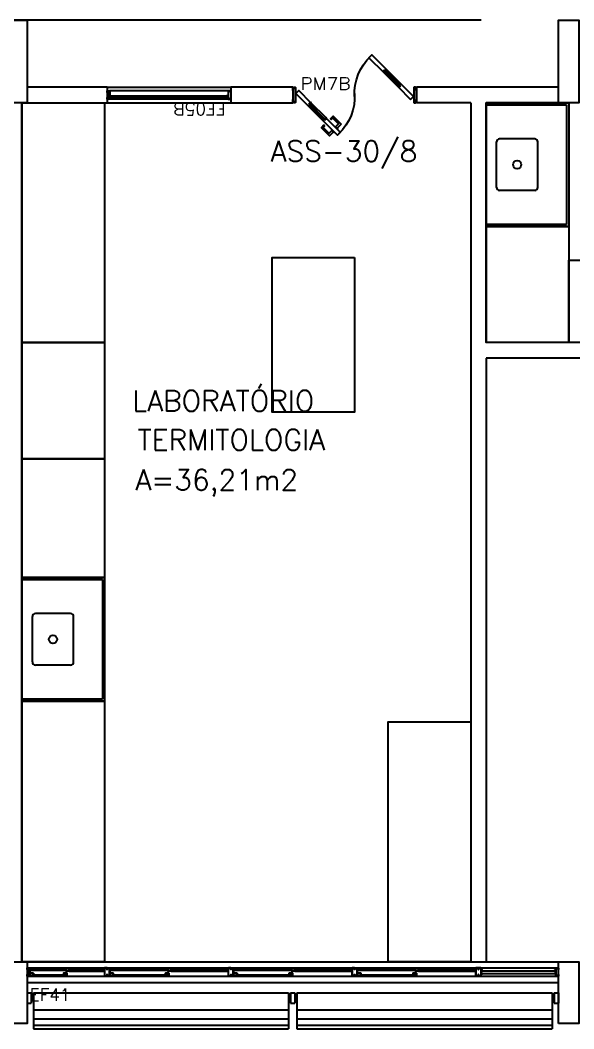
# Model space of a CAD drawing. Header units: millimetres. Extents: x 2046 to 2564, y 885 to 1120.
# Drawn here: x 2253.64 to 2259.01, y 921.6 to 931.38 of the extents above; entities that cross this region are included whole.
import ezdxf

# ---------------------------------------------------------------- set-up
doc = ezdxf.new("R2010")
doc.units = ezdxf.units.MM
doc.header["$LTSCALE"] = 10
doc.linetypes.add('HIDDEN', pattern=[0.375, 0.25, -0.125])
for name, color, linetype in [('AR-ALV', 2, 'Continuous'), ('AR-BANCADAS', 1, 'Continuous'), ('AR-BRISES', 2, 'Continuous'), ('AR-ESQ', 1, 'Continuous'), ('AR-ESTC', 3, 'Continuous'), ('AR-PEITORIL', 1, 'Continuous'), ('AR-PORTA', 1, 'Continuous'), ('AR-PROJ', 1, 'HIDDEN'), ('BC- VISTA', 1, 'Continuous'), ('BC-CUBA', 1, 'Continuous'), ('BR-LINHAS', 1, 'Continuous'), ('BR-MONTANTE', 242, 'Continuous'), ('BR-PAINEL', 1, 'Continuous'), ('BR-SUPORTE', 1, 'Continuous'), ('coz1', 1, 'Continuous'), ('DT-ESQ-CHAPA DOBRADA-V', 2, 'Continuous'), ('DT-ESQ-MARCO-V', 1, 'Continuous'), ('DT-ESQ-PERFIL CADEIRA-C', 2, 'Continuous'), ('DT-ESQ-PERFIL CADEIRA-V', 1, 'Continuous'), ('DT-ESQ-PERFIL U-C', 2, 'Continuous'), ('DT-ESQ-PERFIL U-V', 1, 'Continuous'), ('DT-ESQ-VENEZIANA-C', 1, 'Continuous'), ('DT-ESQ-VENEZIANA-V', 1, 'Continuous'), ('DT-ESQ-VIDRO-C', 2, 'Continuous'), ('DT-TXTESQ', 2, 'Continuous'), ('DT-TXTMOD', 1, 'Continuous'), ('ENDEREÇO', 2, 'Continuous'), ('maçaneta', 1, 'Continuous'), ('mov', 1, 'Continuous'), ('PM-PERFIL U-C', 2, 'Continuous'), ('PM-TXT', 2, 'Continuous'), ('PM-VIDRO', 2, 'Continuous'), ('pm1', 2, 'Continuous'), ('pm2', 1, 'Continuous'), ('TEXTO', 2, 'Continuous'), ('Área', 2, 'Continuous')]:
    doc.layers.add(name, color=color, linetype=linetype)
doc.styles.add('S10', font='simplex.shx', dxfattribs={"height": 0.1})
doc.styles.add('S12', font='simplex.shx', dxfattribs={"width": 1.1, "height": 0.12})
doc.styles.add('UNB-100', font='simplex.shx', dxfattribs={"height": 0.2})
doc.styles.add('UNB1-100', font='simplex.shx', dxfattribs={"height": 0.2})

# ---------------------------------------------------------------- blocks, each defined once
blk = doc.blocks.new('BR-MODULO1')
at = {"layer": 'BR-LINHAS'}
for p, q in [((0.06, -0.2648), (2.535, -0.2648)), ((2.615, -0.2648), (5.09, -0.2648)), ((0.06, -0.3524), (2.535, -0.3524)), ((2.615, -0.3524), (5.09, -0.3524)), ((0.06, -0.4147), (2.535, -0.4147)), ((2.615, -0.4147), (5.09, -0.4147))]:
    blk.add_line(p, q, dxfattribs=at)
at = {"layer": 'BR-MONTANTE'}
for p, q in [((0, -0.1), (0, -0.2)), ((0, -0.1), (0.04, -0.1)), ((0.04, -0.1), (0.04, -0.2)), ((2.5547, -0.1), (2.5947, -0.1)), ((2.5547, -0.1), (2.5547, -0.2)), ((2.5947, -0.1), (2.5947, -0.2)), ((5.11, -0.1), (5.11, -0.2)), ((5.11, -0.1), (5.15, -0.1)), ((5.15, -0.1), (5.15, -0.2)), ((0, -0.2), (0.04, -0.2)), ((2.5547, -0.2), (2.5947, -0.2)), ((5.11, -0.2), (5.15, -0.2))]:
    blk.add_line(p, q, dxfattribs=at)
at = {"layer": 'BR-PAINEL'}
for p, q in [((0.06, -0.1), (2.535, -0.1)), ((0.06, -0.1), (0.06, -0.45)), ((2.535, -0.1), (2.535, -0.45)), ((2.615, -0.1), (2.615, -0.45)), ((2.615, -0.1), (5.09, -0.1)), ((5.09, -0.1), (5.09, -0.45)), ((0.06, -0.45), (2.535, -0.45)), ((2.615, -0.45), (5.09, -0.45))]:
    blk.add_line(p, q, dxfattribs=at)
at = {"layer": 'BR-SUPORTE'}
for p, q in [((0.04, -0.14), (0.06, -0.14)), ((0.04, -0.16), (0.06, -0.16)), ((0.05, -0.14), (0.05, -0.16)), ((2.5347, -0.14), (2.5547, -0.14)), ((2.5347, -0.16), (2.5547, -0.16)), ((2.5447, -0.14), (2.5447, -0.16)), ((2.6147, -0.14), (2.5947, -0.14)), ((2.6147, -0.16), (2.5947, -0.16)), ((2.6047, -0.14), (2.6047, -0.16)), ((5.09, -0.14), (5.11, -0.14)), ((5.09, -0.16), (5.11, -0.16)), ((5.1, -0.14), (5.1, -0.16))]:
    blk.add_line(p, q, dxfattribs=at)
blk = doc.blocks.new('EF05B-P')
at = {"layer": 'DT-ESQ-CHAPA DOBRADA-V', "ltscale": 0.1}
blk.add_line((1.16, -0.067), (0.04, -0.067), dxfattribs=at)
at = {"layer": 'DT-ESQ-MARCO-V', "ltscale": 0.1}
for p, q in [((0.0235, -0.035), (1.1765, -0.035)), ((0.0235, -0.115), (1.1765, -0.115))]:
    blk.add_line(p, q, dxfattribs=at)
at = {"layer": 'DT-ESQ-PERFIL U-C', "ltscale": 0.1}
for points in [[(0.025, -0.0655), (0.025, -0.0655, 0.414214), (0.0235, -0.067), (0.0235, -0.1135), (0.0015, -0.1135), (0.0015, -0.1), (0, -0.1), (0, -0.1135, 0.414214), (0.0015, -0.115), (0.0235, -0.115, 0.414214), (0.025, -0.1135), (0.025, -0.067), (0.04, -0.067, 1), (0.04, -0.064), (0.025, -0.064), (0.025, -0.0365, 0.414214), (0.0235, -0.035), (0.0015, -0.035, 0.414214), (0, -0.0365), (0, -0.05), (0.0015, -0.05), (0.0015, -0.0365), (0.0235, -0.0365), (0.0235, -0.064, 0.414214), (0.025, -0.0655), (0.04, -0.0655)], [(1.175, -0.0655), (1.175, -0.0655, -0.414214), (1.1765, -0.067), (1.1765, -0.1135), (1.1985, -0.1135), (1.1985, -0.1), (1.2, -0.1), (1.2, -0.1135, -0.414214), (1.1985, -0.115), (1.1765, -0.115, -0.414214), (1.175, -0.1135), (1.175, -0.067), (1.16, -0.067, -1), (1.16, -0.064), (1.175, -0.064), (1.175, -0.0365, -0.414214), (1.1765, -0.035), (1.1985, -0.035, -0.414214), (1.2, -0.0365), (1.2, -0.05), (1.1985, -0.05), (1.1985, -0.0365), (1.1765, -0.0365), (1.1765, -0.064, -0.414214), (1.175, -0.0655), (1.16, -0.0655)]]:
    blk.add_lwpolyline(points, format="xyb", dxfattribs=at)
at = {"layer": 'DT-ESQ-VIDRO-C', "ltscale": 0.1}
blk.add_lwpolyline([(0.027, -0.062), (0.027, -0.052), (1.173, -0.052), (1.173, -0.062)], close=True, dxfattribs=at)
at = {"layer": 'DT-TXTESQ', "ltscale": 0.1, "style": 'S12'}
blk.add_text('EF05B', height=0.12, dxfattribs=at).set_placement((0.05, 0))
at = {"layer": 'DT-TXTMOD', "ltscale": 0.1, "style": 'S10', "flags": 3}
blk.add_attdef('EF05B', (0.05, 0), '', height=0.1, dxfattribs=at)
blk = doc.blocks.new('BCL08')
at = {"layer": 'BC- VISTA'}
blk.add_lwpolyline([(0.8, 0), (0.8, -2.325), (0, -2.325), (0, 0)], close=True, dxfattribs=at)
blk = doc.blocks.new('BCL14')
at = {"layer": 'BC- VISTA'}
blk.add_lwpolyline([(0.8, 0), (0.8, -1.5), (0, -1.5), (0, 0)], close=True, dxfattribs=at)
blk = doc.blocks.new('CUBAbnc-01P')
at = {"layer": 'coz1'}
for p, q in [((-0.25, -0.4705), (-0.25, -0.1305)), ((-0.22, -0.1005), (0.22, -0.1005)), ((0.25, -0.4705), (0.25, -0.1305)), ((-0.22, -0.5005), (0.22, -0.5005))]:
    blk.add_line(p, q, dxfattribs=at)
blk.add_circle((0, -0.3005), 0.04, dxfattribs=at)
for centre, start, end in [((-0.22, -0.1305), 90, 180), ((0.22, -0.1305), 0, 90), ((-0.22, -0.4705), 180, 270), ((0.22, -0.4705), 270, 0)]:
    blk.add_arc(centre, 0.03, start, end, dxfattribs=at)
blk = doc.blocks.new('BCP01')
at = {"layer": 'BC- VISTA'}
for p, q in [((0, -0.02), (0.78, -0.02)), ((0.78, -0.02), (0.78, -1.18)), ((0.78, -1.18), (0, -1.18))]:
    blk.add_line(p, q, dxfattribs=at)
blk.add_lwpolyline([(0.8, 0), (0.8, -1.2), (0, -1.2), (0, 0)], close=True, dxfattribs=at)
at = {"layer": 'BC-CUBA', "rotation": 90}
blk.add_blockref('CUBAbnc-01P', (0, -0.6), dxfattribs=at)
blk = doc.blocks.new('BCP10')
at = {"layer": 'BC- VISTA'}
blk.add_lwpolyline([(0.8, 0), (0.8, -1.15), (0, -1.15), (0, 0)], close=True, dxfattribs=at)
blk = doc.blocks.new('BCP19')
at = {"layer": 'BC- VISTA'}
blk.add_lwpolyline([(0.8, 0), (0.8, -2.525), (0, -2.525), (0, 0)], close=True, dxfattribs=at)
blk = doc.blocks.new('BCP17')
at = {"layer": 'BC- VISTA'}
blk.add_lwpolyline([(0.8, 0), (0.8, -2.325), (0, -2.325), (0, 0)], close=True, dxfattribs=at)
blk = doc.blocks.new('BCP09')
at = {"layer": 'BC- VISTA'}
blk.add_lwpolyline([(0.8, 0), (0.8, -1.125), (0, -1.125), (0, 0)], close=True, dxfattribs=at)
blk = doc.blocks.new('BCP14')
at = {"layer": 'BC- VISTA'}
blk.add_lwpolyline([(0.8, 0), (0.8, -1.575), (0, -1.575), (0, 0)], close=True, dxfattribs=at)
blk = doc.blocks.new('EF41-P')
at = {"layer": 'DT-ESQ-CHAPA DOBRADA-V', "ltscale": 0.1}
for p, q in [((0.025, -0.077), (0.374, -0.077)), ((0.025, -0.08), (0.374, -0.08)), ((0.8, -0.077), (1.3615, -0.077)), ((0.8, -0.08), (1.3615, -0.08)), ((2, -0.077), (2.5615, -0.077)), ((2, -0.08), (2.5615, -0.08)), ((3.2, -0.077), (3.7615, -0.077)), ((3.2, -0.08), (3.7615, -0.08))]:
    blk.add_line(p, q, dxfattribs=at)
at = {"layer": 'DT-ESQ-MARCO-V', "ltscale": 0.1}
for p, q in [((4.3985, -0.06), (5.1265, -0.06)), ((4.3985, -0.14), (5.1265, -0.14))]:
    blk.add_line(p, q, dxfattribs=at)
at = {"layer": 'DT-ESQ-PERFIL CADEIRA-C', "ltscale": 0.1}
for p, q in [((0.376, -0.0885), (0.4225, -0.0885)), ((0.75, -0.0885), (0.7015, -0.0885)), ((1.3635, -0.0885), (1.41, -0.0885)), ((1.95, -0.0885), (1.9015, -0.0885)), ((2.5635, -0.0885), (2.61, -0.0885)), ((3.15, -0.0885), (3.1015, -0.0885)), ((3.7635, -0.0885), (3.81, -0.0885)), ((4.35, -0.0885), (4.3015, -0.0885)), ((0.025, -0.1335), (0.0735, -0.1335)), ((0.3855, -0.1335), (0.339, -0.1335)), ((0.8, -0.1335), (0.8485, -0.1335)), ((1.373, -0.1335), (1.3265, -0.1335)), ((2, -0.1335), (2.0485, -0.1335)), ((2.573, -0.1335), (2.5265, -0.1335)), ((3.2, -0.1335), (3.2485, -0.1335)), ((3.773, -0.1335), (3.7265, -0.1335))]:
    blk.add_line(p, q, dxfattribs=at)
for points in [[(0.4225, -0.087, -1), (0.4225, -0.09), (0.376, -0.09, -0.414214), (0.374, -0.088), (0.374, -0.067, -0.414214), (0.376, -0.065), (0.4075, -0.065, -0.414214), (0.409, -0.0665), (0.409, -0.087)], [(0.409, -0.0885, -0.198913), (0.4079, -0.0881, -0.198913), (0.4075, -0.087), (0.4075, -0.067, 0.414214), (0.407, -0.0665), (0.376, -0.0665, 0.414214), (0.3755, -0.067), (0.3755, -0.088, 0.414214), (0.376, -0.0885)], [(0.7015, -0.09), (0.75, -0.09), (0.75, -0.0885), (0.715, -0.0885, 0.198912), (0.7161, -0.0881, 0.198913), (0.7165, -0.087), (0.7165, -0.067, -0.414214), (0.717, -0.0665), (0.75, -0.0665), (0.75, -0.065), (0.7165, -0.065, 0.414214), (0.715, -0.0665), (0.715, -0.0785), (0.715, -0.08), (0.715, -0.087), (0.7015, -0.087, 1)], [(1.41, -0.087, -1), (1.41, -0.09), (1.3635, -0.09, -0.414214), (1.3615, -0.088), (1.3615, -0.067, -0.414214), (1.3635, -0.065), (1.395, -0.065, -0.414214), (1.3965, -0.0665), (1.3965, -0.087)], [(1.3965, -0.0885, -0.198913), (1.3954, -0.0881, -0.198913), (1.395, -0.087), (1.395, -0.067, 0.414214), (1.3945, -0.0665), (1.3635, -0.0665, 0.414214), (1.363, -0.067), (1.363, -0.088, 0.414214), (1.3635, -0.0885)], [(1.9015, -0.09), (1.95, -0.09), (1.95, -0.0885), (1.915, -0.0885, 0.198912), (1.9161, -0.0881, 0.198913), (1.9165, -0.087), (1.9165, -0.067, -0.414214), (1.917, -0.0665), (1.95, -0.0665), (1.95, -0.065), (1.9165, -0.065, 0.414214), (1.915, -0.0665), (1.915, -0.0785), (1.915, -0.08), (1.915, -0.087), (1.9015, -0.087, 1)], [(2.61, -0.087, -1), (2.61, -0.09), (2.5635, -0.09, -0.414214), (2.5615, -0.088), (2.5615, -0.067, -0.414214), (2.5635, -0.065), (2.595, -0.065, -0.414214), (2.5965, -0.0665), (2.5965, -0.087)], [(2.5965, -0.0885, -0.198913), (2.5954, -0.0881, -0.198913), (2.595, -0.087), (2.595, -0.067, 0.414214), (2.5945, -0.0665), (2.5635, -0.0665, 0.414214), (2.563, -0.067), (2.563, -0.088, 0.414214), (2.5635, -0.0885)], [(3.1015, -0.09), (3.15, -0.09), (3.15, -0.0885), (3.115, -0.0885, 0.198912), (3.1161, -0.0881, 0.198913), (3.1165, -0.087), (3.1165, -0.067, -0.414214), (3.117, -0.0665), (3.15, -0.0665), (3.15, -0.065), (3.1165, -0.065, 0.414214), (3.115, -0.0665), (3.115, -0.0785), (3.115, -0.08), (3.115, -0.087), (3.1015, -0.087, 1)], [(3.81, -0.087, -1), (3.81, -0.09), (3.7635, -0.09, -0.414214), (3.7615, -0.088), (3.7615, -0.067, -0.414214), (3.7635, -0.065), (3.795, -0.065, -0.414214), (3.7965, -0.0665), (3.7965, -0.087)], [(3.7965, -0.0885, -0.198913), (3.7954, -0.0881, -0.198913), (3.795, -0.087), (3.795, -0.067, 0.414214), (3.7945, -0.0665), (3.7635, -0.0665, 0.414214), (3.763, -0.067), (3.763, -0.088, 0.414214), (3.7635, -0.0885)], [(4.3015, -0.09), (4.35, -0.09), (4.35, -0.0885), (4.315, -0.0885, 0.198912), (4.3161, -0.0881, 0.198913), (4.3165, -0.087), (4.3165, -0.067, -0.414214), (4.317, -0.0665), (4.35, -0.0665), (4.35, -0.065), (4.3165, -0.065, 0.414214), (4.315, -0.0665), (4.315, -0.0785), (4.315, -0.08), (4.315, -0.087), (4.3015, -0.087, 1)], [(0.0735, -0.135), (0.025, -0.135), (0.025, -0.1335), (0.06, -0.1335, -0.198912), (0.0589, -0.1331, -0.198913), (0.0585, -0.132), (0.0585, -0.112, 0.414214), (0.058, -0.1115), (0.025, -0.1115), (0.025, -0.11), (0.0585, -0.11, -0.414214), (0.06, -0.1115), (0.06, -0.1235), (0.06, -0.125), (0.06, -0.132), (0.0735, -0.132, -1)], [(0.339, -0.132, 1), (0.339, -0.135), (0.3855, -0.135, 0.414214), (0.3875, -0.133), (0.3875, -0.112, 0.414214), (0.3855, -0.11), (0.354, -0.11, 0.414214), (0.3525, -0.1115), (0.3525, -0.132)], [(0.3525, -0.1335, 0.198913), (0.3536, -0.1331, 0.198913), (0.354, -0.132), (0.354, -0.112, -0.414214), (0.3545, -0.1115), (0.3855, -0.1115, -0.414214), (0.386, -0.112), (0.386, -0.133, -0.414214), (0.3855, -0.1335)], [(0.8485, -0.135), (0.8, -0.135), (0.8, -0.1335), (0.835, -0.1335, -0.198912), (0.8339, -0.1331, -0.198913), (0.8335, -0.132), (0.8335, -0.112, 0.414214), (0.833, -0.1115), (0.8, -0.1115), (0.8, -0.11), (0.8335, -0.11, -0.414214), (0.835, -0.1115), (0.835, -0.1235), (0.835, -0.125), (0.835, -0.132), (0.8485, -0.132, -1)], [(1.3265, -0.132, 1), (1.3265, -0.135), (1.373, -0.135, 0.414214), (1.375, -0.133), (1.375, -0.112, 0.414214), (1.373, -0.11), (1.3415, -0.11, 0.414214), (1.34, -0.1115), (1.34, -0.132)], [(1.34, -0.1335, 0.198913), (1.3411, -0.1331, 0.198913), (1.3415, -0.132), (1.3415, -0.112, -0.414214), (1.342, -0.1115), (1.373, -0.1115, -0.414214), (1.3735, -0.112), (1.3735, -0.133, -0.414214), (1.373, -0.1335)], [(2.0485, -0.135), (2, -0.135), (2, -0.1335), (2.035, -0.1335, -0.198912), (2.0339, -0.1331, -0.198913), (2.0335, -0.132), (2.0335, -0.112, 0.414214), (2.033, -0.1115), (2, -0.1115), (2, -0.11), (2.0335, -0.11, -0.414214), (2.035, -0.1115), (2.035, -0.1235), (2.035, -0.125), (2.035, -0.132), (2.0485, -0.132, -1)], [(2.5265, -0.132, 1), (2.5265, -0.135), (2.573, -0.135, 0.414214), (2.575, -0.133), (2.575, -0.112, 0.414214), (2.573, -0.11), (2.5415, -0.11, 0.414214), (2.54, -0.1115), (2.54, -0.132)], [(2.54, -0.1335, 0.198913), (2.5411, -0.1331, 0.198913), (2.5415, -0.132), (2.5415, -0.112, -0.414214), (2.542, -0.1115), (2.573, -0.1115, -0.414214), (2.5735, -0.112), (2.5735, -0.133, -0.414214), (2.573, -0.1335)], [(3.2485, -0.135), (3.2, -0.135), (3.2, -0.1335), (3.235, -0.1335, -0.198912), (3.2339, -0.1331, -0.198913), (3.2335, -0.132), (3.2335, -0.112, 0.414214), (3.233, -0.1115), (3.2, -0.1115), (3.2, -0.11), (3.2335, -0.11, -0.414214), (3.235, -0.1115), (3.235, -0.1235), (3.235, -0.125), (3.235, -0.132), (3.2485, -0.132, -1)], [(3.7265, -0.132, 1), (3.7265, -0.135), (3.773, -0.135, 0.414214), (3.775, -0.133), (3.775, -0.112, 0.414214), (3.773, -0.11), (3.7415, -0.11, 0.414214), (3.74, -0.1115), (3.74, -0.132)], [(3.74, -0.1335, 0.198913), (3.7411, -0.1331, 0.198913), (3.7415, -0.132), (3.7415, -0.112, -0.414214), (3.742, -0.1115), (3.773, -0.1115, -0.414214), (3.7735, -0.112), (3.7735, -0.133, -0.414214), (3.773, -0.1335)]]:
    blk.add_lwpolyline(points, format="xyb", close=True, dxfattribs=at)
at = {"layer": 'DT-ESQ-PERFIL CADEIRA-V', "ltscale": 0.1}
for p, q in [((0.4075, -0.09), (0.7015, -0.09)), ((1.395, -0.09), (1.9015, -0.09)), ((2.595, -0.09), (3.1015, -0.09)), ((3.795, -0.09), (4.3015, -0.09)), ((0.0735, -0.135), (0.339, -0.135)), ((0.8485, -0.135), (1.3265, -0.135)), ((2.0485, -0.135), (2.5265, -0.135)), ((3.2485, -0.135), (3.7265, -0.135))]:
    blk.add_line(p, q, dxfattribs=at)
at = {"layer": 'DT-ESQ-PERFIL U-C', "ltscale": 0.1}
for points in [[(0, -0.0615, -0.414214), (0.0015, -0.06), (0.0235, -0.06, -0.414214), (0.025, -0.0615), (0.025, -0.1385, -0.414214), (0.0235, -0.14), (0.0015, -0.14, -0.414214), (0, -0.1385), (0, -0.125), (0.0015, -0.125), (0.0015, -0.138, 0.414214), (0.002, -0.1385), (0.023, -0.1385, 0.414214), (0.0235, -0.138), (0.0235, -0.062, 0.414214), (0.023, -0.0615), (0.002, -0.0615, 0.414214), (0.0015, -0.062), (0.0015, -0.075), (0, -0.075)], [(0.775, -0.0615, 0.414214), (0.7735, -0.06), (0.7515, -0.06, 0.414214), (0.75, -0.0615), (0.75, -0.1385, 0.414214), (0.7515, -0.14), (0.7735, -0.14, 0.414214), (0.775, -0.1385), (0.775, -0.125), (0.7735, -0.125), (0.7735, -0.138, -0.414214), (0.773, -0.1385), (0.752, -0.1385, -0.414214), (0.7515, -0.138), (0.7515, -0.062, -0.414214), (0.752, -0.0615), (0.773, -0.0615, -0.414214), (0.7735, -0.062), (0.7735, -0.075), (0.775, -0.075)], [(0.775, -0.0615, -0.414214), (0.7765, -0.06), (0.7985, -0.06, -0.414214), (0.8, -0.0615), (0.8, -0.1385, -0.414214), (0.7985, -0.14), (0.7765, -0.14, -0.414214), (0.775, -0.1385), (0.775, -0.125), (0.7765, -0.125), (0.7765, -0.138, 0.414214), (0.777, -0.1385), (0.798, -0.1385, 0.414214), (0.7985, -0.138), (0.7985, -0.062, 0.414214), (0.798, -0.0615), (0.777, -0.0615, 0.414214), (0.7765, -0.062), (0.7765, -0.075), (0.775, -0.075)], [(1.975, -0.0615, 0.414214), (1.9735, -0.06), (1.9515, -0.06, 0.414214), (1.95, -0.0615), (1.95, -0.1385, 0.414214), (1.9515, -0.14), (1.9735, -0.14, 0.414214), (1.975, -0.1385), (1.975, -0.125), (1.9735, -0.125), (1.9735, -0.138, -0.414214), (1.973, -0.1385), (1.952, -0.1385, -0.414214), (1.9515, -0.138), (1.9515, -0.062, -0.414214), (1.952, -0.0615), (1.973, -0.0615, -0.414214), (1.9735, -0.062), (1.9735, -0.075), (1.975, -0.075)], [(1.975, -0.0615, -0.414214), (1.9765, -0.06), (1.9985, -0.06, -0.414214), (2, -0.0615), (2, -0.1385, -0.414214), (1.9985, -0.14), (1.9765, -0.14, -0.414214), (1.975, -0.1385), (1.975, -0.125), (1.9765, -0.125), (1.9765, -0.138, 0.414214), (1.977, -0.1385), (1.998, -0.1385, 0.414214), (1.9985, -0.138), (1.9985, -0.062, 0.414214), (1.998, -0.0615), (1.977, -0.0615, 0.414214), (1.9765, -0.062), (1.9765, -0.075), (1.975, -0.075)], [(3.175, -0.0615, 0.414214), (3.1735, -0.06), (3.1515, -0.06, 0.414214), (3.15, -0.0615), (3.15, -0.1385, 0.414214), (3.1515, -0.14), (3.1735, -0.14, 0.414214), (3.175, -0.1385), (3.175, -0.125), (3.1735, -0.125), (3.1735, -0.138, -0.414214), (3.173, -0.1385), (3.152, -0.1385, -0.414214), (3.1515, -0.138), (3.1515, -0.062, -0.414214), (3.152, -0.0615), (3.173, -0.0615, -0.414214), (3.1735, -0.062), (3.1735, -0.075), (3.175, -0.075)], [(3.175, -0.0615, -0.414214), (3.1765, -0.06), (3.1985, -0.06, -0.414214), (3.2, -0.0615), (3.2, -0.1385, -0.414214), (3.1985, -0.14), (3.1765, -0.14, -0.414214), (3.175, -0.1385), (3.175, -0.125), (3.1765, -0.125), (3.1765, -0.138, 0.414214), (3.177, -0.1385), (3.198, -0.1385, 0.414214), (3.1985, -0.138), (3.1985, -0.062, 0.414214), (3.198, -0.0615), (3.177, -0.0615, 0.414214), (3.1765, -0.062), (3.1765, -0.075), (3.175, -0.075)], [(4.375, -0.0615, 0.414214), (4.3735, -0.06), (4.3515, -0.06, 0.414214), (4.35, -0.0615), (4.35, -0.1385, 0.414214), (4.3515, -0.14), (4.3735, -0.14, 0.414214), (4.375, -0.1385), (4.375, -0.125), (4.3735, -0.125), (4.3735, -0.138, -0.414214), (4.373, -0.1385), (4.352, -0.1385, -0.414214), (4.3515, -0.138), (4.3515, -0.062, -0.414214), (4.352, -0.0615), (4.373, -0.0615, -0.414214), (4.3735, -0.062), (4.3735, -0.075), (4.375, -0.075)], [(4.4, -0.1234), (4.4, -0.086), (4.4135, -0.086, 1), (4.4135, -0.083), (4.4, -0.083), (4.4, -0.0615, 0.414214), (4.3985, -0.06), (4.3765, -0.06, 0.414214), (4.375, -0.0615), (4.375, -0.075), (4.3765, -0.075), (4.3765, -0.0615), (4.3985, -0.0615), (4.3985, -0.083, 0.414214), (4.4, -0.0845, 0.414214), (4.3985, -0.086), (4.3985, -0.1234), (4.3985, -0.1385), (4.3765, -0.1385), (4.3765, -0.125), (4.375, -0.125), (4.375, -0.1385, 0.414214), (4.3765, -0.14), (4.3985, -0.14, 0.414214), (4.4, -0.1385)], [(4.415, -0.086), (4.4015, -0.086, 0.414214), (4.4, -0.0875), (4.4, -0.1145, 0.414214), (4.4015, -0.116), (4.415, -0.116), (4.415, -0.1145), (4.4015, -0.1145), (4.4015, -0.0875), (4.415, -0.0875)], [(5.125, -0.1234), (5.125, -0.086), (5.1115, -0.086, -1), (5.1115, -0.083), (5.125, -0.083), (5.125, -0.0615, -0.414214), (5.1265, -0.06), (5.1485, -0.06, -0.414214), (5.15, -0.0615), (5.15, -0.075), (5.1485, -0.075), (5.1485, -0.0615), (5.1265, -0.0615), (5.1265, -0.083, -0.414214), (5.125, -0.0845, -0.414214), (5.1265, -0.086), (5.1265, -0.1234), (5.1265, -0.1385), (5.1485, -0.1385), (5.1485, -0.125), (5.15, -0.125), (5.15, -0.1385, -0.414214), (5.1485, -0.14), (5.1265, -0.14, -0.414214), (5.125, -0.1385)], [(5.11, -0.086), (5.1235, -0.086, -0.414214), (5.125, -0.0875), (5.125, -0.1145, -0.414214), (5.1235, -0.116), (5.11, -0.116), (5.11, -0.1145), (5.1235, -0.1145), (5.1235, -0.0875), (5.11, -0.0875)]]:
    blk.add_lwpolyline(points, format="xyb", close=True, dxfattribs=at)
for points in [[(4.4, -0.0845), (4.4135, -0.0845)], [(5.125, -0.0845), (5.1115, -0.0845)]]:
    blk.add_lwpolyline(points, dxfattribs=at)
at = {"layer": 'DT-ESQ-PERFIL U-V', "ltscale": 0.1}
for p, q in [((0.0235, -0.06), (0.7515, -0.06)), ((0.7985, -0.06), (1.9515, -0.06)), ((1.9985, -0.06), (3.1515, -0.06)), ((3.1985, -0.06), (4.3515, -0.06)), ((0.0235, -0.14), (0.7515, -0.14)), ((0.7985, -0.14), (1.9515, -0.14)), ((1.9985, -0.14), (3.1515, -0.14)), ((3.1985, -0.14), (4.3515, -0.14))]:
    blk.add_line(p, q, dxfattribs=at)
at = {"layer": 'DT-ESQ-VENEZIANA-C', "ltscale": 0.1}
for p, q in [((4.4015, -0.113), (5.1235, -0.113)), ((4.4015, -0.1145), (5.1235, -0.1145))]:
    blk.add_line(p, q, dxfattribs=at)
at = {"layer": 'DT-ESQ-VENEZIANA-V', "ltscale": 0.1}
blk.add_line((4.4015, -0.0875), (5.1235, -0.0875), dxfattribs=at)
at = {"layer": 'DT-ESQ-VIDRO-C', "ltscale": 0.1}
for points in [[(0.7125, -0.085), (0.7125, -0.082), (0.4115, -0.082), (0.4115, -0.085)], [(1.9125, -0.085), (1.9125, -0.082), (1.399, -0.082), (1.399, -0.085)], [(3.1125, -0.085), (3.1125, -0.082), (2.599, -0.082), (2.599, -0.085)], [(4.3125, -0.085), (4.3125, -0.082), (3.799, -0.082), (3.799, -0.085)], [(0.063, -0.13), (0.063, -0.127), (0.3495, -0.127), (0.3495, -0.13)], [(0.838, -0.13), (0.838, -0.127), (1.337, -0.127), (1.337, -0.13)], [(2.038, -0.13), (2.038, -0.127), (2.537, -0.127), (2.537, -0.13)], [(3.238, -0.13), (3.238, -0.127), (3.737, -0.127), (3.737, -0.13)]]:
    blk.add_lwpolyline(points, close=True, dxfattribs=at)
at = {"layer": 'DT-TXTESQ', "ltscale": 0.1, "style": 'S12'}
blk.add_text('EF41', height=0.12, dxfattribs=at).set_placement((0.0235, -0.38))
at = {"layer": 'DT-TXTMOD', "ltscale": 0.1, "style": 'S10', "flags": 3}
for tag, p in [('M01', (0.025, -0.28)), ('M02', (0.3253, -0.28)), ('M03', (0.627, -0.28)), ('M04', (0.9288, -0.28)), ('M05', (1.2306, -0.28)), ('M06', (1.5323, -0.28)), ('M07', (1.8341, -0.28)), ('M08', (2.1359, -0.28)), ('M09', (2.4376, -0.28)), ('M10', (2.7394, -0.28)), ('M11', (3.0412, -0.28)), ('M12', (3.3429, -0.28)), ('M13', (3.6447, -0.28)), ('M14', (3.9464, -0.28)), ('M15', (4.2482, -0.28)), ('M16', (4.55, -0.28)), ('M17', (4.8517, -0.28))]:
    blk.add_attdef(tag, p, '', height=0.1, dxfattribs=at)
blk = doc.blocks.new('PM7B')
at = {"layer": 'maçaneta'}
for points in [[(0.7317, -0.2081), (0.7706, -0.247), (0.7848, -0.2329), (0.7576, -0.2056, -0.414214), (0.7576, -0.2035), (0.8131, -0.148), (0.8272, -0.1622), (0.8343, -0.1551), (0.8095, -0.1303)], [(0.806, -0.2824), (0.8449, -0.3213), (0.9227, -0.2435), (0.8979, -0.2187), (0.8908, -0.2258), (0.905, -0.2399), (0.8495, -0.2954, -0.414214), (0.8474, -0.2954), (0.8201, -0.2682)], [(0.8449, -0.3213), (0.806, -0.2824), (0.8201, -0.2682), (0.8474, -0.2954, 0.414214), (0.8495, -0.2954), (0.905, -0.2399), (0.8908, -0.2258), (0.8979, -0.2187), (0.9227, -0.2435)]]:
    blk.add_lwpolyline(points, format="xyb", close=True, dxfattribs=at)
for points in [[(0.7918, -0.2258), (0.7636, -0.2541), (0.7671, -0.2576), (0.7954, -0.2293)], [(0.7918, -0.2258), (0.7636, -0.2541), (0.7671, -0.2576), (0.7954, -0.2293)], [(0.8272, -0.2612), (0.7989, -0.2894), (0.7954, -0.2859), (0.8237, -0.2576)], [(0.8272, -0.2612), (0.7989, -0.2894), (0.7954, -0.2859), (0.8237, -0.2576)]]:
    blk.add_lwpolyline(points, close=True, dxfattribs=at)
at = {"layer": 'mov'}
for centre, start, end in [((0.0994, 0.0888), 356.80287, 46.39924), ((1.1006, 0.0612), 176.80287, 226.39924)]:
    blk.add_arc(centre, 0.5014, start, end, dxfattribs=at)
at = {"layer": 'PM-PERFIL U-C'}
for p, q in [((0, 0.12), (0, 0.1385)), ((0.002, 0.12), (0, 0.12)), ((0.0015, 0.14), (0.01, 0.14)), ((0.0105, 0.138), (0.002, 0.138)), ((0.002, 0.138), (0.002, 0.12)), ((0.01, 0.14), (0.01, 0.1485)), ((0.0115, 0.15), (0.0235, 0.15)), ((0.023, 0.148), (0.012, 0.148)), ((0.012, 0.148), (0.012, 0.1395)), ((0.023, 0.148), (0.023, 0.002)), ((0.025, 0.1485), (0.025, 0.0015)), ((1.175, 0.1485), (1.175, 0.0015)), ((1.1885, 0.15), (1.1765, 0.15)), ((1.177, 0.148), (1.188, 0.148)), ((1.177, 0.148), (1.177, 0.002)), ((1.188, 0.148), (1.188, 0.1395)), ((1.1895, 0.138), (1.198, 0.138)), ((1.19, 0.14), (1.19, 0.1485)), ((1.1985, 0.14), (1.19, 0.14)), ((1.198, 0.138), (1.198, 0.12)), ((1.198, 0.12), (1.2, 0.12)), ((1.2, 0.12), (1.2, 0.1385)), ((0, 0.0115), (0, 0.03)), ((0, 0.03), (0.002, 0.03)), ((0.01, 0.01), (0.0015, 0.01)), ((0.002, 0.03), (0.002, 0.012)), ((0.002, 0.012), (0.0105, 0.012)), ((0.01, 0.0015), (0.01, 0.01)), ((0.0235, 0), (0.0115, 0)), ((0.012, 0.0105), (0.012, 0.002)), ((0.012, 0.002), (0.023, 0.002)), ((1.1765, 0), (1.1885, 0)), ((1.188, 0.002), (1.177, 0.002)), ((1.188, 0.0105), (1.188, 0.002)), ((1.198, 0.012), (1.1895, 0.012)), ((1.19, 0.01), (1.1985, 0.01)), ((1.19, 0.0015), (1.19, 0.01)), ((1.198, 0.03), (1.198, 0.012)), ((1.2, 0.03), (1.198, 0.03)), ((1.2, 0.0115), (1.2, 0.03))]:
    blk.add_line(p, q, dxfattribs=at)
for centre, start, end in [((0.0015, 0.1385), 90, 180), ((0.0115, 0.1485), 90, 180), ((0.0105, 0.1395), 270, 0), ((0.0235, 0.1485), 0, 90), ((1.1765, 0.1485), 90, 180), ((1.1895, 0.1395), 180, 270), ((1.1885, 0.1485), 0, 90), ((1.1985, 0.1385), 0, 90), ((0.0015, 0.0115), 180, 270), ((0.0115, 0.0015), 180, 270), ((0.0105, 0.0105), 0, 90), ((0.0235, 0.0015), 269.93864, 0), ((1.1765, 0.0015), 180, 270.06136), ((1.1895, 0.0105), 90, 180), ((1.1885, 0.0015), 270, 0), ((1.1985, 0.0115), 270, 0)]:
    blk.add_arc(centre, 0.0015, start, end, dxfattribs=at)
at = {"layer": 'PM-VIDRO'}
for p, q in [((0.1607, 0.1707), (0.3021, 0.3122)), ((0.3092, 0.3051), (0.1677, 0.1637)), ((0.8908, -0.1551), (1.0323, -0.0137)), ((1.0393, -0.0207), (0.8979, -0.1622))]:
    blk.add_line(p, q, dxfattribs=at)
at = {"layer": 'pm1'}
for p, q in [((0.3021, 0.3122), (0.2915, 0.3228)), ((0.3021, 0.3122), (0.3092, 0.3192)), ((0.3268, 0.3016), (0.3092, 0.3192)), ((0.3162, 0.3122), (0.3092, 0.3051)), ((0.3198, 0.2945), (0.3092, 0.3051)), ((0.3268, 0.3016), (0.3198, 0.2945)), ((0.0296, 0.0609), (0.1501, 0.1813)), ((0.1783, 0.1531), (0.0579, 0.0326)), ((0.1501, 0.1813), (0.1607, 0.1707)), ((0.1536, 0.1637), (0.1607, 0.1707)), ((0.1713, 0.146), (0.1536, 0.1637)), ((0.1677, 0.1637), (0.1607, 0.1566)), ((0.1677, 0.1637), (0.1783, 0.1531)), ((0.1783, 0.1531), (0.1713, 0.146)), ((0.0579, 0.0326), (0.0296, 0.0609)), ((1.0217, -0.0031), (1.0287, 0.004)), ((1.0287, 0.004), (1.0464, -0.0137)), ((1.0323, -0.0137), (1.0393, -0.0066)), ((1.0464, -0.0137), (1.0393, -0.0207)), ((0.8732, -0.1516), (0.8802, -0.1445)), ((0.8732, -0.1516), (0.8908, -0.1692)), ((0.8802, -0.1445), (0.8908, -0.1551)), ((0.8838, -0.1622), (0.8908, -0.1551)), ((0.8979, -0.1622), (0.8908, -0.1692)), ((0.8979, -0.1622), (0.9085, -0.1728))]:
    blk.add_line(p, q, dxfattribs=at)
for points in [[(0.2915, 0.3228), (0.4329, 0.4642), (0.4612, 0.4359), (0.3198, 0.2945)], [(1.0323, -0.0137), (1.0217, -0.0031), (1.1421, 0.1174), (1.1704, 0.0891), (1.0499, -0.0313), (1.0393, -0.0207)], [(0.9085, -0.1728), (0.7671, -0.3142), (0.7388, -0.2859), (0.8732, -0.1516)]]:
    blk.add_lwpolyline(points, dxfattribs=at)
at = {"layer": 'pm2'}
for p, q in [((0.1501, 0.1813), (0.2915, 0.3228)), ((0.3198, 0.2945), (0.1783, 0.1531)), ((0.8802, -0.1445), (1.0217, -0.0031)), ((1.0499, -0.0313), (0.9085, -0.1728))]:
    blk.add_line(p, q, dxfattribs=at)
at = {"layer": 'PM-TXT', "style": 'S12', "width": 1.1}
blk.add_attdef('PM', (0.149, -0.0084), '', height=0.12, dxfattribs=at)

msp = doc.modelspace()

# ---------------------------------------------------------------- linework, layer by layer
at = {"layer": 'AR-ALV'}
for p, q in [((2254.4859, 930.7274), (2253.7109, 930.7274)), ((2254.4859, 930.7274), (2254.4859, 930.5774)), ((2256.2859, 930.7274), (2255.6859, 930.7274)), ((2255.6859, 930.7274), (2255.6859, 930.5774)), ((2256.2859, 930.7274), (2256.2859, 930.5774)), ((2257.4859, 930.7274), (2257.4859, 930.5774)), ((2258.8609, 930.7274), (2257.4859, 930.7274)), ((2253.6609, 930.5774), (2253.6609, 922.2524)), ((2253.6609, 930.5774), (2254.4859, 930.5774)), ((2255.6859, 930.5774), (2256.2859, 930.5774)), ((2258.0109, 930.5774), (2257.4859, 930.5774)), ((2258.0109, 930.5774), (2258.0109, 922.2524)), ((2258.8609, 930.5774), (2258.1609, 930.5774)), ((2258.1609, 930.5774), (2258.1609, 928.2524)), ((2263.0909, 928.2524), (2258.1609, 928.2524)), ((2263.0909, 928.1024), (2258.1609, 928.1024)), ((2258.1609, 928.1024), (2258.1609, 922.2524)), ((2258.0109, 922.2524), (2258.1609, 922.2524))]:
    msp.add_line(p, q, dxfattribs=at)
at = {"layer": 'AR-ESQ'}
for p, q in [((2254.4859, 930.7274), (2255.6859, 930.7274)), ((2254.4859, 930.5774), (2255.6859, 930.5774))]:
    msp.add_line(p, q, dxfattribs=at)
at = {"layer": 'AR-ESTC'}
for points in [[(2253.5109, 930.5774), (2253.5109, 931.3774), (2253.7109, 931.3774), (2253.7109, 930.5774)], [(2258.8609, 930.5774), (2258.8609, 931.3774), (2259.0609, 931.3774), (2259.0609, 930.5774)], [(2253.5109, 921.6524), (2253.5109, 922.2524), (2253.7109, 922.2524), (2253.7109, 921.6524)], [(2258.8609, 921.6524), (2258.8609, 922.2524), (2259.0609, 922.2524), (2259.0609, 921.6524)]]:
    msp.add_lwpolyline(points, close=True, dxfattribs=at)
at = {"layer": 'AR-PEITORIL'}
for p, q in [((2253.7109, 922.2524), (2258.8609, 922.2524)), ((2253.7109, 922.0524), (2258.8609, 922.0524))]:
    msp.add_line(p, q, dxfattribs=at)
at = {"layer": 'AR-PROJ', "ltscale": 2.5}
msp.add_line((2276.8609, 931.3774), (2229.7109, 931.3774), dxfattribs=at)

# ---------------------------------------------------------------- block references
at = {"layer": 'AR-BANCADAS'}
for name, p in [('BCP17', (2253.6609, 930.5774)), ('BCP01', (2258.1609, 930.5774)), ('BCP09', (2258.1609, 929.3774)), ('BCL14', (2256.0859, 929.0774)), ('BCP09', (2253.6609, 928.2524)), ('BCP10', (2253.6609, 927.1274)), ('BCP01', (2253.6609, 925.9774)), ('BCP19', (2253.6609, 924.7774)), ('BCL08', (2257.2109, 924.5774))]:
    msp.add_blockref(name, p, dxfattribs=at)
at = {"layer": 'AR-BANCADAS', "rotation": 270}
msp.add_blockref('BCP14', (2260.5359, 929.0524), dxfattribs=at)
at = {"layer": 'AR-BRISES'}
msp.add_blockref('BR-MODULO1', (2253.7109, 922.0524), dxfattribs=at)
at = {"layer": 'AR-ESQ', "rotation": 180}
msp.add_blockref('EF05B-P', (2255.6859, 930.5774), dxfattribs=at)
at = {"layer": 'AR-ESQ'}
msp.add_blockref('EF41-P', (2253.7109, 922.2524), dxfattribs=at)
at = {"layer": 'AR-PORTA'}
ref = msp.add_blockref('PM7B', (2257.4859, 930.5774), dxfattribs=dict(at, xscale=-1))
ref.add_attrib('PM', 'PM7B', (2256.3597, 930.7033), dxfattribs={"layer": 'PM-TXT', "height": 0.12, "style": 'S12', "width": 1.1})

# ---------------------------------------------------------------- texts
at = {"layer": 'ENDEREÇO', "style": 'UNB1-100'}
msp.add_text('ASS-30/8', height=0.2, dxfattribs=at).set_placement((2256.0708, 930.0073))
at = {"layer": 'TEXTO', "style": 'UNB-100'}
for s, p in [('LABORATÓRIO', (2254.729, 927.5873)), ('TERMITOLOGIA', (2254.7812, 927.2104))]:
    msp.add_text(s, height=0.2, dxfattribs=at).set_placement(p)
at = {"layer": 'Área', "style": 'UNB-100'}
msp.add_text('A=36,21m2', height=0.2, dxfattribs=at).set_placement((2254.7602, 926.8216))

doc.saveas('drawing.dxf')
